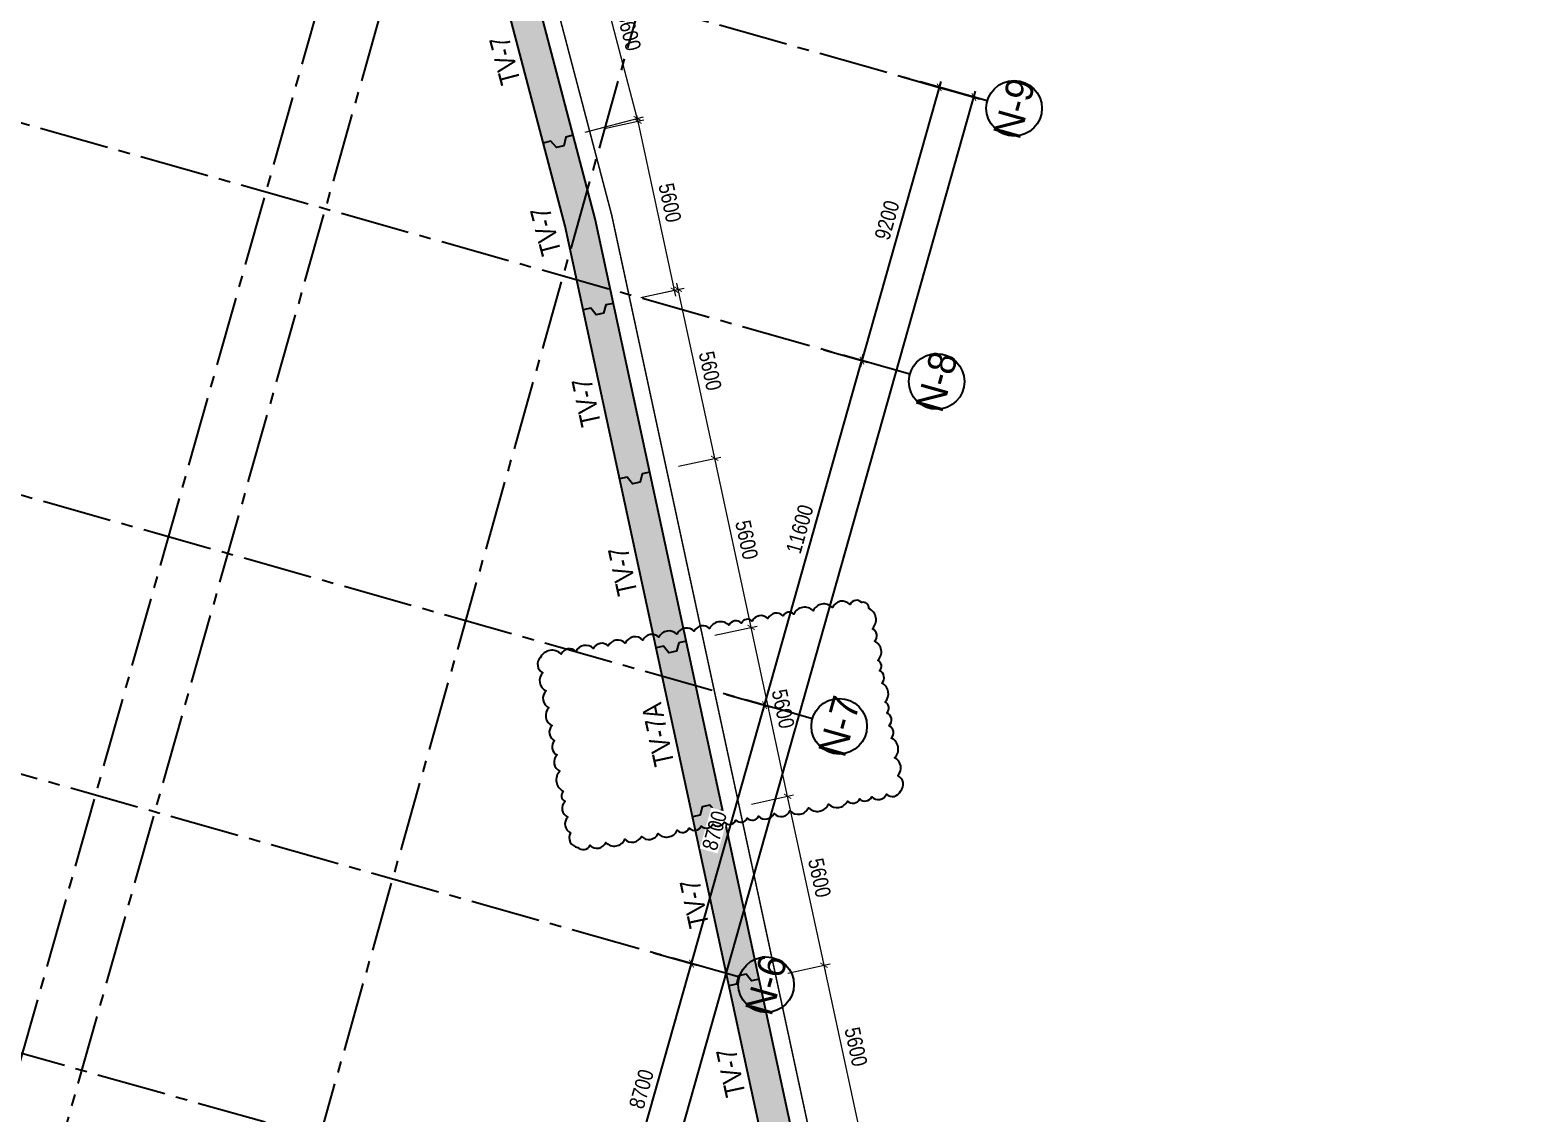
# Model space of a CAD drawing. Header units: millimetres. Extents: x -1534340 to 1713810, y -1348191 to 1114081.
# Drawn here: x 717047 to 765463, y -65595 to -30502 of the extents above; entities that cross this region are included whole.
import ezdxf
from ezdxf.enums import TextEntityAlignment as Align

# ---------------------------------------------------------------- set-up
doc = ezdxf.new("R2010")
doc.units = ezdxf.units.MM
doc.header["$LTSCALE"] = 100
doc.header["$PDMODE"] = 32
doc.header["$PDSIZE"] = 2.5
for name, pattern in [('CENTER2', [1.125, 0.75, -0.125, 0.125, -0.125]), ('DASHDOT', [1, 0.5, -0.25, 0, -0.25]), ('DASHED', [4.5, 3, -1.5])]:
    doc.linetypes.add(name, pattern=pattern)
for name, color, linetype in [('A-GRID-SYM', 50, 'Continuous'), ('ccu11-Dim', 8, 'Continuous'), ('ccu11-Khuat', 9, 'DASHED'), ('ccu12-Hatch', 250, 'Continuous'), ('ccu12-Truc', 13, 'CENTER2'), ('KC-Betong', 6, 'Continuous'), ('Xref_ST_MBDV Cot vach 30.7.2022$0$Xref_ST_MBDV Cot vach 30.7.2022|Xref_ST_MBDV Cot vach 30.7.2022|Xref_ST_MBDV Cot vach 30.7.2022|Xref_ST_MBDV Cot vach 30.7.2022|A-CORE-OTLN', 2, 'Continuous'), ('Xref_ST_MBDV Cot vach 30.7.2022$0$Xref_ST_MBDV Cot vach 30.7.2022|Xref_ST_MBDV Cot vach 30.7.2022|Xref_ST_MBDV Cot vach 30.7.2022|Xref_ST_MBDV Cot vach 30.7.2022|ccu12-Thay', 7, 'Continuous')]:
    doc.layers.add(name, color=color, linetype=linetype)
doc.layers.add('ccu12-Tencaukien', color=9, linetype='Continuous', lineweight=15)
doc.styles.add('Arial', font='arial.ttf', dxfattribs={"width": 0.7})
doc.styles.add('Arial Narrow', font='ARIALN.TTF')
doc.styles.add('HBA-Text', font='GOTHIC.TTF')
doc.dimstyles.new('ccu12-200', dxfattribs={"dimscale": 200, "dimtxt": 2.5, "dimasz": 1, "dimexe": 1, "dimexo": 2, "dimgap": 1, "dimtad": 1, "dimdec": 0, "dimrnd": 5, "dimdsep": 46, "dimtxsty": 'Arial Narrow', "dimblk": 'ARCHTICK', "dimcen": -1, "dimdle": 1, "dimclrd": 256, "dimclre": 256, "dimclrt": 3, "dimadec": 0, "dimazin": 2, "dimtfac": 0.1, "dimtdec": 0, "dimtmove": 0, "dimatfit": 1, "dimldrblk": 'ARCHTICK', "dimfxl": 1, "dimtvp": 0.833333, "dimtolj": 1, "dimtzin": 12, "dimarcsym": 0})

# ---------------------------------------------------------------- blocks, each defined once
blk = doc.blocks.new('_ARCHTICK')
at = {"color": 0, "linetype": 'ByBlock', "const_width": 0.15}
blk.add_lwpolyline([(-0.5, -0.5), (0.5, 0.5)], dxfattribs=at)
blk = doc.blocks.new('*D3459')
at = {"layer": 'ccu11-Dim', "lineweight": -2, "ltscale": 0.5, "transparency": 16777216}
for p, q in [((-17263, 120064), (-15894, 120359)), ((-14867, 114647), (-16132, 120512)), ((-16083, 114590), (-14714, 114885))]:
    blk.add_line(p, q, dxfattribs=at)
at = {"layer": 'Defpoints', "color": 0, "ltscale": 0.5, "transparency": 16777216}
for p in [(-16090, 120317), (-17654, 119980), (-16474, 114505)]:
    blk.add_point(p, dxfattribs=at)
at = {"layer": 'ccu11-Dim', "lineweight": -2, "ltscale": 0.5, "transparency": 16777216, "xscale": 200, "yscale": 200, "zscale": 200}
for p, rotation in [((-16090, 120317), 102.1642570587989), ((-14910, 114842), 282.1642570587989)]:
    blk.add_blockref('_ARCHTICK', p, dxfattribs=dict(at, rotation=rotation))
at = {"layer": 'ccu11-Dim', "color": 3, "ltscale": 0.5, "transparency": 16777216, "insert": (-15055, 117675), "char_height": 500, "attachment_point": 5, "rotation": 282.1643, "style": 'Arial Narrow', "bg_fill": 3, "box_fill_scale": 1.1, "bg_fill_color": 256, "bg_fill_true_color": 13158600, "bg_fill_transparency": 0}
blk.add_mtext('\\A1;5600', dxfattribs=at)
blk = doc.blocks.new('*D3460')
at = {"layer": 'ccu11-Dim', "lineweight": -2, "ltscale": 0.5, "transparency": 16777216}
for p, q in [((-16047, 120121), (-17312, 125986)), ((-18443, 125538), (-17074, 125833)), ((-17263, 120064), (-15894, 120359))]:
    blk.add_line(p, q, dxfattribs=at)
at = {"layer": 'Defpoints', "color": 0, "ltscale": 0.5, "transparency": 16777216}
for p in [(-18834, 125454), (-17270, 125791), (-17654, 119980)]:
    blk.add_point(p, dxfattribs=at)
at = {"layer": 'ccu11-Dim', "lineweight": -2, "ltscale": 0.5, "transparency": 16777216, "xscale": 200, "yscale": 200, "zscale": 200}
for p, rotation in [((-17270, 125791), 102.1642570587989), ((-16090, 120317), 282.1642570587989)]:
    blk.add_blockref('_ARCHTICK', p, dxfattribs=dict(at, rotation=rotation))
at = {"layer": 'ccu11-Dim', "color": 3, "ltscale": 0.5, "transparency": 16777216, "insert": (-16235, 123150), "char_height": 500, "attachment_point": 5, "rotation": 282.1643, "style": 'Arial Narrow', "bg_fill": 3, "box_fill_scale": 1.1, "bg_fill_color": 256, "bg_fill_true_color": 13158600, "bg_fill_transparency": 0}
blk.add_mtext('\\A1;5600', dxfattribs=at)
blk = doc.blocks.new('*D3461')
at = {"layer": 'ccu11-Dim', "lineweight": -2, "ltscale": 0.5, "transparency": 16777216}
for p, q in [((-19623, 131012), (-18254, 131307)), ((-17227, 125595), (-18492, 131461)), ((-18443, 125538), (-17074, 125833))]:
    blk.add_line(p, q, dxfattribs=at)
at = {"layer": 'Defpoints', "color": 0, "ltscale": 0.5, "transparency": 16777216}
for p in [(-18450, 131265), (-20014, 130928), (-18834, 125454)]:
    blk.add_point(p, dxfattribs=at)
at = {"layer": 'ccu11-Dim', "lineweight": -2, "ltscale": 0.5, "transparency": 16777216, "xscale": 200, "yscale": 200, "zscale": 200}
for p, rotation in [((-18450, 131265), 102.1642570587989), ((-17270, 125791), 282.1642570587989)]:
    blk.add_blockref('_ARCHTICK', p, dxfattribs=dict(at, rotation=rotation))
at = {"layer": 'ccu11-Dim', "color": 3, "ltscale": 0.5, "transparency": 16777216, "insert": (-17415, 128624), "char_height": 500, "attachment_point": 5, "rotation": 282.1643, "style": 'Arial Narrow', "bg_fill": 3, "box_fill_scale": 1.1, "bg_fill_color": 256, "bg_fill_true_color": 13158600, "bg_fill_transparency": 0}
blk.add_mtext('\\A1;5600', dxfattribs=at)
blk = doc.blocks.new('*D3462')
at = {"layer": 'ccu11-Dim', "lineweight": -2, "ltscale": 0.5, "transparency": 16777216}
for p, q in [((-20803, 136487), (-19434, 136782)), ((-18407, 131070), (-19672, 136935)), ((-19623, 131012), (-18254, 131307))]:
    blk.add_line(p, q, dxfattribs=at)
at = {"layer": 'Defpoints', "color": 0, "ltscale": 0.5, "transparency": 16777216}
for p in [(-19630, 136739), (-21194, 136402), (-20014, 130928)]:
    blk.add_point(p, dxfattribs=at)
at = {"layer": 'ccu11-Dim', "lineweight": -2, "ltscale": 0.5, "transparency": 16777216, "xscale": 200, "yscale": 200, "zscale": 200}
for p, rotation in [((-19630, 136739), 102.1642570587989), ((-18450, 131265), 282.1642570587989)]:
    blk.add_blockref('_ARCHTICK', p, dxfattribs=dict(at, rotation=rotation))
at = {"layer": 'ccu11-Dim', "color": 3, "ltscale": 0.5, "transparency": 16777216, "insert": (-18595, 134098), "char_height": 500, "attachment_point": 5, "rotation": 282.1643, "style": 'Arial Narrow', "bg_fill": 3, "box_fill_scale": 1.1, "bg_fill_color": 256, "bg_fill_true_color": 13158600, "bg_fill_transparency": 0}
blk.add_mtext('\\A1;5600', dxfattribs=at)
blk = doc.blocks.new('*D3463')
at = {"layer": 'ccu11-Dim', "lineweight": -2, "ltscale": 0.5, "transparency": 16777216}
for p, q in [((-19587, 136544), (-20852, 142409)), ((-21983, 141961), (-20614, 142256)), ((-20803, 136487), (-19434, 136782))]:
    blk.add_line(p, q, dxfattribs=at)
at = {"layer": 'Defpoints', "color": 0, "ltscale": 0.5, "transparency": 16777216}
for p in [(-22374, 141877), (-20810, 142214), (-21194, 136402)]:
    blk.add_point(p, dxfattribs=at)
at = {"layer": 'ccu11-Dim', "lineweight": -2, "ltscale": 0.5, "transparency": 16777216, "xscale": 200, "yscale": 200, "zscale": 200}
for p, rotation in [((-20810, 142214), 102.1642570587989), ((-19630, 136739), 282.1642570587989)]:
    blk.add_blockref('_ARCHTICK', p, dxfattribs=dict(at, rotation=rotation))
at = {"layer": 'ccu11-Dim', "color": 3, "ltscale": 0.5, "transparency": 16777216, "insert": (-19775, 139573), "char_height": 500, "attachment_point": 5, "rotation": 282.1643, "style": 'Arial Narrow', "bg_fill": 3, "box_fill_scale": 1.1, "bg_fill_color": 256, "bg_fill_true_color": 13158600, "bg_fill_transparency": 0}
blk.add_mtext('\\A1;5600', dxfattribs=at)
blk = doc.blocks.new('*D3464')
at = {"layer": 'ccu11-Dim', "lineweight": -2, "ltscale": 0.5, "transparency": 16777216}
for p, q in [((-23201, 147427), (-21919, 147704)), ((-20892, 141991), (-22156, 147857)), ((-22021, 141953), (-20738, 142229))]:
    blk.add_line(p, q, dxfattribs=at)
at = {"layer": 'Defpoints', "color": 0, "ltscale": 0.5, "transparency": 16777216}
for p in [(-23592, 147343), (-22114, 147661), (-22412, 141868)]:
    blk.add_point(p, dxfattribs=at)
at = {"layer": 'ccu11-Dim', "lineweight": -2, "ltscale": 0.5, "transparency": 16777216, "xscale": 200, "yscale": 200, "zscale": 200}
for p, rotation in [((-22114, 147661), 102.1642570587989), ((-20934, 142187), 282.1642570587989)]:
    blk.add_blockref('_ARCHTICK', p, dxfattribs=dict(at, rotation=rotation))
at = {"layer": 'ccu11-Dim', "color": 3, "ltscale": 0.5, "transparency": 16777216, "insert": (-21079, 145020), "char_height": 500, "attachment_point": 5, "rotation": 282.1643, "style": 'Arial Narrow', "bg_fill": 3, "box_fill_scale": 1.1, "bg_fill_color": 256, "bg_fill_true_color": 13158600, "bg_fill_transparency": 0}
blk.add_mtext('\\A1;5600', dxfattribs=at)
blk = doc.blocks.new('*D3465')
at = {"layer": 'ccu11-Dim', "lineweight": -2, "ltscale": 0.5, "transparency": 16777216}
for p, q in [((-25249, 152724), (-23363, 153219)), ((-22083, 147559), (-23607, 153362)), ((-23826, 147308), (-21940, 147803))]:
    blk.add_line(p, q, dxfattribs=at)
at = {"layer": 'Defpoints', "color": 0, "ltscale": 0.5, "transparency": 16777216}
for p in [(-23557, 153168), (-25636, 152622), (-24213, 147206)]:
    blk.add_point(p, dxfattribs=at)
at = {"layer": 'ccu11-Dim', "lineweight": -2, "ltscale": 0.5, "transparency": 16777216, "xscale": 200, "yscale": 200, "zscale": 200}
for p, rotation in [((-23557, 153168), 104.7218464303975), ((-22133, 147752), 284.7218464303975)]:
    blk.add_blockref('_ARCHTICK', p, dxfattribs=dict(at, rotation=rotation))
at = {"layer": 'ccu11-Dim', "color": 3, "ltscale": 0.5, "transparency": 16777216, "insert": (-22405, 150576), "char_height": 500, "attachment_point": 5, "rotation": 284.7218, "style": 'Arial Narrow', "bg_fill": 3, "box_fill_scale": 1.1, "bg_fill_color": 256, "bg_fill_true_color": 13158600, "bg_fill_transparency": 0}
blk.add_mtext('\\A1;5600', dxfattribs=at)
blk = doc.blocks.new('GRID-SYM-flat-237')
at = {"layer": 'A-GRID-SYM', "ltscale": 0.5}
blk.add_circle((0, 0), 900, dxfattribs=at)
at = {"layer": 'A-GRID-SYM', "style": 'HBA-Text'}
blk.add_attdef('GRID', text='', height=900, rotation=74.2212, dxfattribs=at).set_placement((0, 0), align=Align.MIDDLE_CENTER)
blk = doc.blocks.new('GRID-SYM-flat-238')
at = {"layer": 'A-GRID-SYM', "ltscale": 0.5}
blk.add_circle((0, 0), 900, dxfattribs=at)
at = {"layer": 'A-GRID-SYM', "style": 'HBA-Text'}
blk.add_attdef('GRID', text='', height=900, rotation=74.2212, dxfattribs=at).set_placement((0, 0), align=Align.MIDDLE_CENTER)
blk = doc.blocks.new('GRID-SYM-flat-239')
at = {"layer": 'A-GRID-SYM', "ltscale": 0.5}
blk.add_circle((0, 0), 900, dxfattribs=at)
at = {"layer": 'A-GRID-SYM', "style": 'HBA-Text'}
blk.add_attdef('GRID', text='', height=900, rotation=74.2212, dxfattribs=at).set_placement((0, 0), align=Align.MIDDLE_CENTER)
blk = doc.blocks.new('GRID-SYM-flat-240')
at = {"layer": 'A-GRID-SYM', "ltscale": 0.5}
blk.add_circle((0, 0), 900, dxfattribs=at)
at = {"layer": 'A-GRID-SYM', "style": 'HBA-Text'}
blk.add_attdef('GRID', text='', height=900, rotation=74.2212, dxfattribs=at).set_placement((0, 0), align=Align.MIDDLE_CENTER)
blk = doc.blocks.new('*D3006')
at = {"layer": 'ccu11-Dim', "lineweight": -2, "ltscale": 0.5, "transparency": 16777216}
for p, q in [((1248934, 58783), (1251408, 67540)), ((1250119, 67696), (1251546, 67293)), ((1247753, 59324), (1249180, 58921))]:
    blk.add_line(p, q, dxfattribs=at)
at = {"layer": 'Defpoints', "color": 0, "ltscale": 0.5, "transparency": 16777216}
for p in [(1249734, 67805, 0), (1251354, 67347), (1247368, 59433, 0)]:
    blk.add_point(p, dxfattribs=at)
at = {"layer": 'ccu11-Dim', "lineweight": -2, "ltscale": 0.5, "transparency": 16777216, "xscale": 200, "yscale": 200, "zscale": 200}
for p, rotation in [((1251354, 67347), 74.22121918278238), ((1248988, 58975), 254.2212191827824)]:
    blk.add_blockref('_ARCHTICK', p, dxfattribs=dict(at, rotation=rotation))
at = {"layer": 'ccu11-Dim', "color": 3, "ltscale": 0.5, "transparency": 16777216, "insert": (1249733, 63285), "char_height": 500, "attachment_point": 5, "rotation": 74.2212, "style": 'Arial Narrow', "bg_fill": 3, "box_fill_scale": 1.1, "bg_fill_color": 256, "bg_fill_true_color": 13158600, "bg_fill_transparency": 0}
blk.add_mtext('\\A1;8700', dxfattribs=at)
blk = doc.blocks.new('*D3007')
at = {"layer": 'ccu11-Dim', "lineweight": -2, "ltscale": 0.5, "transparency": 16777216}
for p, q in [((1246568, 50410), (1249042, 59168)), ((1247753, 59324), (1249180, 58921)), ((1245387, 50952), (1246815, 50548))]:
    blk.add_line(p, q, dxfattribs=at)
at = {"layer": 'Defpoints', "color": 0, "ltscale": 0.5, "transparency": 16777216}
for p in [(1247368, 59433, 0), (1248988, 58975), (1245002, 51061, 0)]:
    blk.add_point(p, dxfattribs=at)
at = {"layer": 'ccu11-Dim', "lineweight": -2, "ltscale": 0.5, "transparency": 16777216, "xscale": 200, "yscale": 200, "zscale": 200}
for p, rotation in [((1248988, 58975), 74.22121918278238), ((1246622, 50603), 254.2212191827824)]:
    blk.add_blockref('_ARCHTICK', p, dxfattribs=dict(at, rotation=rotation))
at = {"layer": 'ccu11-Dim', "color": 3, "ltscale": 0.5, "transparency": 16777216, "insert": (1247367, 54913), "char_height": 500, "attachment_point": 5, "rotation": 74.2212, "style": 'Arial Narrow', "bg_fill": 3, "box_fill_scale": 1.1, "bg_fill_color": 256, "bg_fill_true_color": 13158600, "bg_fill_transparency": 0}
blk.add_mtext('\\A1;8700', dxfattribs=at)
blk = doc.blocks.new('*D3012')
at = {"layer": 'ccu11-Dim', "lineweight": -2, "ltscale": 0.5, "transparency": 16777216}
for p, q in [((1255775, 87712), (1258325, 86992)), ((1237901, 15450), (1258187, 87239)), ((1235598, 16309), (1238148, 15588))]:
    blk.add_line(p, q, dxfattribs=at)
at = {"layer": 'Defpoints', "color": 0, "ltscale": 0.5, "transparency": 16777216}
for p in [(1255390, 87821, 0), (1258133, 87046), (1235213, 16417, 0)]:
    blk.add_point(p, dxfattribs=at)
at = {"layer": 'ccu11-Dim', "lineweight": -2, "ltscale": 0.5, "transparency": 16777216, "xscale": 200, "yscale": 200, "zscale": 200}
for p, rotation in [((1258133, 87046), 74.22121918278238), ((1237956, 15642), 254.2212191827824)]:
    blk.add_blockref('_ARCHTICK', p, dxfattribs=dict(at, rotation=rotation))
at = {"layer": 'ccu11-Dim', "color": 3, "ltscale": 0.5, "transparency": 16777216, "insert": (1247606, 51468), "char_height": 500, "attachment_point": 5, "rotation": 74.2212, "style": 'Arial Narrow', "bg_fill": 3, "box_fill_scale": 1.1, "bg_fill_color": 256, "bg_fill_true_color": 13158600, "bg_fill_transparency": 0}
blk.add_mtext('\\A1;74200', dxfattribs=at)
blk = doc.blocks.new('*D3019')
at = {"layer": 'ccu11-Dim', "lineweight": -2, "ltscale": 0.5, "transparency": 16777216}
for p, q in [((1255775, 87712), (1257202, 87309)), ((1257064, 87556), (1254454, 78318)), ((1253273, 78859), (1254701, 78456))]:
    blk.add_line(p, q, dxfattribs=at)
at = {"layer": 'Defpoints', "color": 0, "ltscale": 0.5, "transparency": 16777216}
for p in [(1255390, 87821, 0), (1252888, 78968, 0), (1254508, 78510)]:
    blk.add_point(p, dxfattribs=at)
at = {"layer": 'ccu11-Dim', "lineweight": -2, "ltscale": 0.5, "transparency": 16777216, "xscale": 200, "yscale": 200, "zscale": 200}
for p, rotation in [((1257010, 87363), 74.22122040985506), ((1254508, 78510), 254.2212204098551)]:
    blk.add_blockref('_ARCHTICK', p, dxfattribs=dict(at, rotation=rotation))
at = {"layer": 'ccu11-Dim', "color": 3, "ltscale": 0.5, "transparency": 16777216, "insert": (1255321, 83061), "char_height": 500, "attachment_point": 5, "rotation": 74.2212, "style": 'Arial Narrow', "bg_fill": 3, "box_fill_scale": 1.1, "bg_fill_color": 256, "bg_fill_true_color": 13158600, "bg_fill_transparency": 0}
blk.add_mtext('\\A1;9200', dxfattribs=at)
blk = doc.blocks.new('*D3020')
at = {"layer": 'ccu11-Dim', "lineweight": -2, "ltscale": 0.5, "transparency": 16777216}
for p, q in [((1251299, 67155), (1254562, 78703)), ((1253273, 78859), (1254701, 78456)), ((1250119, 67696), (1251546, 67293))]:
    blk.add_line(p, q, dxfattribs=at)
at = {"layer": 'Defpoints', "color": 0, "ltscale": 0.5, "transparency": 16777216}
for p in [(1252888, 78968, 0), (1254508, 78510), (1249734, 67805, 0)]:
    blk.add_point(p, dxfattribs=at)
at = {"layer": 'ccu11-Dim', "lineweight": -2, "ltscale": 0.5, "transparency": 16777216, "xscale": 200, "yscale": 200, "zscale": 200}
for p, rotation in [((1254508, 78510), 74.2212204098948), ((1251354, 67347), 254.2212204098948)]:
    blk.add_blockref('_ARCHTICK', p, dxfattribs=dict(at, rotation=rotation))
at = {"layer": 'ccu11-Dim', "color": 3, "ltscale": 0.5, "transparency": 16777216, "insert": (1252493, 73052), "char_height": 500, "attachment_point": 5, "rotation": 74.2212, "style": 'Arial Narrow', "bg_fill": 3, "box_fill_scale": 1.1, "bg_fill_color": 256, "bg_fill_true_color": 13158600, "bg_fill_transparency": 0}
blk.add_mtext('\\A1;11600', dxfattribs=at)
blk = doc.blocks.new('LUOI TRUC-NT1')
at = {"layer": 'ccu12-Truc', "ltscale": 30}
for p, q in [((12589.2, 81327.4), (-12442.6, -7258.6)), ((14513.9, 80783.5), (-10518, -7802.4)), ((31411.1, 68229.5), (-10136.3, 79969.7)), ((22212.4, 78608.2), (-2819.4, -9977.8)), ((28909.4, 59376.2), (-12638, 71116.3)), ((25755.1, 48213.3), (-15792.3, 59953.4)), ((23389.4, 39841.1), (-18158, 51581.3)), ((21023.7, 31469), (-20523.8, 43209.1))]:
    blk.add_line(p, q, dxfattribs=at)
at = {"layer": 'KC-Betong', "ltscale": 0.5}
for name, p, values in [('GRID-SYM-flat-240', (32286.1, 67987.5), {'GRID': 'N-9'}), ('GRID-SYM-flat-239', (29776.9, 59136.3), {'GRID': 'N-8'}), ('GRID-SYM-flat-238', (26621.2, 47968.6), {'GRID': 'N-7'}), ('GRID-SYM-flat-237', (24255.5, 39596.4), {'GRID': 'N-6'})]:
    blk.add_blockref(name, p, dxfattribs=at).add_auto_attribs(values)
at = {"layer": 'ccu11-Dim', "ltscale": 0.5}
dim = blk.add_linear_dim(base=(24205.7, 48651.1), p1=(20219.9, 40736.7, 0), p2=(22585.7, 49108.9, 0), angle=74.22122, dimstyle='ccu12-200', override={"dimfxl": 150, "dimtfill": 1}, dxfattribs=at)
dim.commit()
dim.dimension.update_dxf_attribs({"geometry": '*D3006', "text_midpoint": (22584.7, 44588.9), "insert": (-1227148.1, -18696.1)})
dim = blk.add_linear_dim(base=(21839.9, 40279), p1=(17854.2, 32364.6, 0), p2=(20219.9, 40736.7, 0), angle=74.22122, dimstyle='ccu12-200', override={"dimfxl": 150, "dimtfill": 1}, dxfattribs=at)
dim.commit()
dim.dimension.update_dxf_attribs({"geometry": '*D3007', "text_midpoint": (20218.9, 36216.7), "insert": (-1227148.1, -18696.1)})
dim = blk.add_linear_dim(base=(30984.5, 68350.1), p1=(8065, -2278.7, 0), p2=(28241.7, 69125.1, 0), angle=74.22122, dimstyle='ccu12-200', override={"dimfxl": 150, "dimtfill": 1}, dxfattribs=at)
dim.commit()
dim.dimension.update_dxf_attribs({"geometry": '*D3012', "text_midpoint": (20458, 32772), "insert": (-1227148.1, -18696.1)})
dim = blk.add_aligned_dim(p1=(28241.7, 69125.1, 0), p2=(25740, 60271.8, 0), distance=1683.4, dimstyle='ccu12-200', override={"dimfxl": 150, "dimtfill": 1}, dxfattribs=at)
dim.commit()
dim.dimension.update_dxf_attribs({"geometry": '*D3019', "text_midpoint": (28172.7, 64364.5), "insert": (-1227148.1, -18696.1)})
dim = blk.add_aligned_dim(p1=(22585.7, 49108.9, 0), p2=(25740, 60271.8, 0), distance=-1683.4, dimstyle='ccu12-200', override={"dimfxl": 150, "dimtfill": 1}, dxfattribs=at)
dim.commit()
dim.dimension.update_dxf_attribs({"geometry": '*D3020', "text_midpoint": (25344.7, 54356.4), "insert": (-1227148.1, -18696.1)})
blk = doc.blocks.new('220830_DWall Plan')
at = {"layer": 'ccu11-Dim', "ltscale": 0.5}
dim = blk.add_linear_dim(base=(-16089.6, 120316.7), p1=(-16473.7, 114505.2), p2=(-17653.7, 119979.5), angle=102.16426, dimstyle='ccu12-200', override={"dimzin": 0, "dimtmove": 1, "dimfxl": 150, "dimtfill": 1}, dxfattribs=at)
dim.commit()
dim.dimension.update_dxf_attribs({"geometry": '*D3459', "text_midpoint": (-15054.5, 117675.5)})
dim = blk.add_linear_dim(base=(-17269.6, 125790.9), p1=(-17653.7, 119979.5), p2=(-18833.7, 125453.8), angle=102.16426, dimstyle='ccu12-200', override={"dimzin": 0, "dimtmove": 1, "dimfxl": 150, "dimtfill": 1}, dxfattribs=at)
dim.commit()
dim.dimension.update_dxf_attribs({"geometry": '*D3460', "text_midpoint": (-16234.5, 123149.7)})
at = {"layer": 'Xref_ST_MBDV Cot vach 30.7.2022$0$Xref_ST_MBDV Cot vach 30.7.2022|Xref_ST_MBDV Cot vach 30.7.2022|Xref_ST_MBDV Cot vach 30.7.2022|Xref_ST_MBDV Cot vach 30.7.2022|ccu12-Thay', "ltscale": 10}
blk.add_lwpolyline([(-18191.3, 119863.6), (-18435.5, 119811), (-18610.5, 120029.2), (-18855.1, 119976.5), (-18924.6, 119705.5), (-19168.9, 119652.9)], dxfattribs=at)
at = {"layer": 'ccu11-Dim', "ltscale": 0.5}
dim = blk.add_linear_dim(base=(-18449.6, 131265.2), p1=(-18833.7, 125453.8), p2=(-20013.7, 130928), angle=102.16426, dimstyle='ccu12-200', override={"dimzin": 0, "dimtmove": 1, "dimfxl": 150, "dimtfill": 1}, dxfattribs=at)
dim.commit()
dim.dimension.update_dxf_attribs({"geometry": '*D3461', "text_midpoint": (-17414.5, 128624)})
at = {"layer": 'Xref_ST_MBDV Cot vach 30.7.2022$0$Xref_ST_MBDV Cot vach 30.7.2022|Xref_ST_MBDV Cot vach 30.7.2022|Xref_ST_MBDV Cot vach 30.7.2022|Xref_ST_MBDV Cot vach 30.7.2022|ccu12-Thay', "ltscale": 10}
blk.add_lwpolyline([(-19371.3, 125337.9), (-19615.5, 125285.2), (-19790.5, 125503.4), (-20035.1, 125450.7), (-20104.6, 125179.8), (-20348.9, 125127.2)], dxfattribs=at)
at = {"layer": 'ccu11-Dim', "ltscale": 0.5}
dim = blk.add_linear_dim(base=(-19629.6, 136739.5), p1=(-20013.7, 130928), p2=(-21193.7, 136402.3), angle=102.16426, dimstyle='ccu12-200', override={"dimzin": 0, "dimtmove": 1, "dimfxl": 150, "dimtfill": 1}, dxfattribs=at)
dim.commit()
dim.dimension.update_dxf_attribs({"geometry": '*D3462', "text_midpoint": (-18594.5, 134098.3)})
at = {"layer": 'Xref_ST_MBDV Cot vach 30.7.2022$0$Xref_ST_MBDV Cot vach 30.7.2022|Xref_ST_MBDV Cot vach 30.7.2022|Xref_ST_MBDV Cot vach 30.7.2022|Xref_ST_MBDV Cot vach 30.7.2022|ccu12-Thay', "ltscale": 10}
blk.add_lwpolyline([(-20551.3, 130812.1), (-20795.5, 130759.5), (-20865.1, 130488.6), (-21109.7, 130435.9), (-21284.6, 130654.1), (-21528.9, 130601.4)], dxfattribs=at)
at = {"layer": 'ccu11-Dim', "ltscale": 0.5}
dim = blk.add_linear_dim(base=(-20809.6, 142213.7), p1=(-21193.7, 136402.3), p2=(-22373.7, 141876.6), angle=102.16426, dimstyle='ccu12-200', override={"dimzin": 0, "dimtmove": 1, "dimfxl": 150, "dimtfill": 1}, dxfattribs=at)
dim.commit()
dim.dimension.update_dxf_attribs({"geometry": '*D3463', "text_midpoint": (-19774.5, 139572.5)})
at = {"layer": 'Xref_ST_MBDV Cot vach 30.7.2022$0$Xref_ST_MBDV Cot vach 30.7.2022|Xref_ST_MBDV Cot vach 30.7.2022|Xref_ST_MBDV Cot vach 30.7.2022|Xref_ST_MBDV Cot vach 30.7.2022|ccu12-Thay', "ltscale": 10}
blk.add_lwpolyline([(-21731.3, 136286.4), (-21975.5, 136233.8), (-22045.1, 135962.9), (-22289.7, 135910.1), (-22464.7, 136128.3), (-22708.9, 136075.7)], dxfattribs=at)
at = {"layer": 'ccu11-Dim', "ltscale": 0.5}
dim = blk.add_linear_dim(base=(-22114, 147661.4), p1=(-22411.9, 141868.3), p2=(-23592, 147342.8), angle=102.16426, dimstyle='ccu12-200', override={"dimzin": 0, "dimtmove": 1, "dimfxl": 150, "dimtfill": 1}, dxfattribs=at)
dim.commit()
dim.dimension.update_dxf_attribs({"geometry": '*D3464', "text_midpoint": (-21078.9, 145020.1)})
at = {"layer": 'Xref_ST_MBDV Cot vach 30.7.2022$0$Xref_ST_MBDV Cot vach 30.7.2022|Xref_ST_MBDV Cot vach 30.7.2022|Xref_ST_MBDV Cot vach 30.7.2022|Xref_ST_MBDV Cot vach 30.7.2022|ccu12-Thay', "ltscale": 10}
blk.add_lwpolyline([(-22911.3, 141760.7), (-23155.6, 141708), (-23225.1, 141437.1), (-23469.7, 141384.4), (-23644.7, 141602.6), (-23888.9, 141550)], dxfattribs=at)
at = {"layer": 'ccu11-Dim', "ltscale": 0.5}
dim = blk.add_linear_dim(base=(-23556.6, 153168.4), p1=(-24212.9, 147205.9), p2=(-25636, 152622), angle=104.72185, dimstyle='ccu12-200', override={"dimzin": 0, "dimtmove": 1, "dimfxl": 150, "dimtfill": 1}, dxfattribs=at)
dim.commit()
dim.dimension.update_dxf_attribs({"geometry": '*D3465', "text_midpoint": (-22404.7, 150576)})
at = {"layer": 'ccu12-Hatch', "ltscale": 0.5}
h = blk.add_hatch(dxfattribs=at)
h.set_pattern_fill('VATLIEU04', color=256, scale=50, pattern_type=2)
h.set_pattern_definition([(50, (-626373.33, 223416.3), (358.63009, -31.37607), [37.5, -412.5]), (355, (-626373.33, 223416.3), (-69.37567, 376.09607), [30, -330]), (100.4514, (-626343.45, 223413.7), (289.25469, 344.71977), [31.8701, -350.57106]), (46.1842, (-626373.33, 223516.3), (533.62052, -82.7595), [56.25, -618.75]), (96.6356, (-626328.87, 223509.4), (467.33135, 487.05894), [47.80514, -525.8565]), (351.1842, (-626373.33, 223516.3), (467.33097, 487.0593), [45, -495]), (21, (-626323.33, 223491.3), (298.45353, -201.30945), [37.5, -412.5]), (326, (-626323.33, 223491.3), (121.65767, 362.57502), [30, -330]), (71.4514, (-626298.46, 223474.54), (420.11131, 161.26525), [31.8701, -350.57106]), (37.5, (-626373.33, 223416.31), (6.079928, 166.446927), [0, -326, 0, -335, 0, -331.25]), (7.5, (-626373.33, 223416.31), (131.53477, 197.205856), [0, -191, 0, -318.5, 0, -126.25]), (327.5, (-626484.83, 223416.31), (266.911218, -11.277436), [0, -125, 0, -390, 0, -517.5]), (317.5, (-626534.83, 223416.31), (291.593085, 50.05249), [0, -162.5, 0, -259, 0, -367.5]), (45, (-626373.33, 223416.31), (-150.26019, 150.26019), []), (45, (-626373.33, 223477.56), (-150.26019, 150.26019), [])])
h.paths.add_polyline_path([(-122510.4, 58795.4), (-122033.7, 56036.3), (-122025.8, 55995.6), (-121435.2, 53258.6), (-121425.6, 53218.3), (-120722.3, 50508.1), (-120711, 50468.2), (-119896.1, 47789.5), (-119883.2, 47750.1), (-118958, 45107.4), (-118943.5, 45068.6), (-117909.8, 42466.4), (-117893.7, 42428.3), (-116753.1, 39871.1), (-116735.4, 39833.7), (-115489.9, 37325.9), (-115470.4, 37288.7), (-113949.2, 34524), (-113926.1, 34484.2), (-112465, 32095.7), (-112442.4, 32060.3), (-110882.3, 29735.2), (-110858.5, 29701.3), (-109203.6, 27442.8), (-109178.4, 27409.9), (-107431.4, 25221.8), (-107404.9, 25189.9), (-105568.8, 23076), (-105541, 23045.3), (-103618.9, 21009.2), (-103589.9, 20979.7), (-101585.2, 19024.9), (-101555, 18996.6), (-99471.1, 17126.5), (-99439.7, 17099.4), (-97280.2, 15317.2), (-97247.7, 15291.5), (-95016.3, 13600.1), (-94982.8, 13575.8), (-92683.3, 11978.3), (-92648.8, 11955.3), (-90285.1, 10454.4), (-90249.7, 10432.9), (-87825.9, 9031.1), (-87789.6, 9011.1), (-85309.8, 7710.8), (-85272.8, 7692.3), (-82741.3, 6495.8), (-82703.5, 6478.9), (-80124.7, 5388.2), (-80086.2, 5372.8), (-77464.5, 4389.8), (-77425.4, 4376.1), (-74765.2, 3502.4), (-74725.6, 3490.3), (-72031.5, 2727.6), (-71991.4, 2717.1), (-69268, 2066.5), (-69227.6, 2057.8), (-66479.6, 1520.5), (-66438.8, 1513.4), (-63670.9, 1090.4), (-63637.2, 1085.8), (-60856.6, 757.2), (-60844.4, 755.8), (-41353.3, -1307), (0, 0), (5993.1, 7667.3), (-23501.3, 144497.8), (-27624.7, 160190.9), (-41845.5, 164209.2), (-48082.3, 159482.1), (-71537, 141587.6), (-77499.2, 137277.8), (-78971.4, 133992.6), (-83075.5, 131026), (-86656.7, 130658.3), (-88925.9, 129018), (-91195.2, 127377.7), (-93464.4, 125737.4), (-93470.8, 125732.8), (-95729.2, 124077.6), (-95757.8, 124056), (-97965.7, 122333.9), (-98004.3, 122302.4), (-100138.8, 120490.2), (-100176.1, 120457.1), (-102233.4, 118557.8), (-102269.3, 118523.2), (-104245.9, 116540.1), (-104280.4, 116504.1), (-106173, 114440.6), (-106205.9, 114403.1), (-108011.2, 112262.8), (-108042.5, 112224.1), (-109757.4, 110010.7), (-109787.1, 109970.7), (-111408.7, 107688), (-111436.7, 107646.8), (-112962, 105298.7), (-112988.3, 105256.4), (-114414.8, 102847), (-114439.3, 102803.6), (-115764.6, 100337.1), (-115787.3, 100292.7), (-117009, 97773.3), (-117029.8, 97728.1), (-118145.9, 95160.1), (-118164.8, 95114), (-119173.3, 92501.9), (-119190.2, 92455.1), (-120089.4, 89803.4), (-120104.4, 89755.9), (-120892.7, 87069.1), (-120905.8, 87021), (-121581.8, 84303.9), (-121592.9, 84255.3), (-122155.5, 81512.4), (-122164.5, 81463.4), (-122612.8, 78699.5), (-122619.8, 78650.1), (-122952.9, 75870), (-122957.9, 75820.4), (-123175.3, 73028.9), (-123178.2, 72978.7), (-123278.4, 70180.4), (-123279.1, 70131.9), (-123266, 67331.9), (-123264.7, 67281.1), (-123132.9, 64484.2), (-123130.1, 64443.1), (-122883.3, 61654), (-122878.8, 61612.8), (-122516.6, 58836.3)])
h.paths.add_polyline_path([(-24474.2, 144265.3), (-28446.7, 159384), (-41638.3, 163111.5), (-47477, 158686.1), (-70940.7, 140784.7), (-76696.2, 136624.4), (-78168.4, 133339.2), (-82706.9, 130058.6), (-86288, 129690.9), (-88340.1, 128207.6), (-88223, 128045.5), (-90492.2, 126405.2), (-92761.4, 124764.9), (-95019.8, 123109.7), (-97227.7, 121387.7), (-99362.1, 119575.4), (-101419.4, 117676.1), (-103396, 115692.9), (-105288.6, 113629.4), (-107093.9, 111489.1), (-108808.8, 109275.7), (-110430.4, 106993.1), (-111955.7, 104645), (-113382.2, 102235.7), (-114707.5, 99769.1), (-115929.2, 97249.7), (-117045.3, 94681.8), (-118053.8, 92069.7), (-118953, 89418), (-119741.3, 86731.3), (-120417.3, 84014.1), (-120980, 81271.2), (-121428.3, 78507.4), (-121761.5, 75727.3), (-121978.9, 72935.7), (-122079.1, 70137.5), (-122066, 67337.5), (-121934.3, 64540.6), (-122134, 64531.2), (-121887.2, 61742.1), (-121525, 58965.6), (-121048.3, 56206.5), (-120457.7, 53469.5), (-119754.3, 50759.3), (-118939.4, 48080.5), (-118014.2, 45437.8), (-116980.4, 42835.6), (-115839.8, 40278.5), (-114594.3, 37770.7), (-113073.1, 35006), (-111612, 32617.5), (-110051.9, 30292.4), (-108396.9, 28033.8), (-106649.9, 25845.7), (-104813.8, 23731.8), (-102891.7, 21695.7), (-100887.1, 19740.8), (-98803.2, 17870.7), (-96643.7, 16088.4), (-94412.2, 14397.1), (-92112.7, 12799.5), (-89749, 11298.5), (-87325.2, 9896.7), (-84845.4, 8596.4), (-82314, 7399.9), (-79735.1, 6309.2), (-77113.4, 5326.2), (-74453.2, 4452.5), (-71759.1, 3689.8), (-69035.7, 3039.2), (-66287.7, 2501.9), (-63519.8, 2078.9), (-60739.2, 1750.2), (-41316.3, -305.3), (-499.5, 984.7), (4916.9, 7914.3)], flags=16)
at = {"layer": 'ccu11-Khuat', "color": 1, "linetype": 'DASHDOT', "ltscale": 18, "const_width": 50}
blk.add_lwpolyline([(-28510.9, 165727.9), (-36919.6, 168632.9), (-48415.2, 159919.9), (-71865, 142029.1), (-95482.1, 124957.6, 0.6850113), (-62162.5, 342.2), (-41373.6, -1857.9), (274.8, -541.6), (6585, 7531.5), (-22966.3, 144625.7)], format="xyb", close=True, dxfattribs=at)
at = {"layer": 'Xref_ST_MBDV Cot vach 30.7.2022$0$Xref_ST_MBDV Cot vach 30.7.2022|Xref_ST_MBDV Cot vach 30.7.2022|Xref_ST_MBDV Cot vach 30.7.2022|Xref_ST_MBDV Cot vach 30.7.2022|A-CORE-OTLN', "color": 6}
for points in [[(5993.1, 7667.3), (-23501.3, 144497.8), (-27624.7, 160190.9), (-41845.5, 164209.2)], [(4916.9, 7914.3), (-24474.2, 144265.3), (-28446.7, 159384), (-41638.3, 163111.5), (-47477, 158686.1)]]:
    blk.add_lwpolyline(points, dxfattribs=at)
at = {"layer": 'Xref_ST_MBDV Cot vach 30.7.2022$0$Xref_ST_MBDV Cot vach 30.7.2022|Xref_ST_MBDV Cot vach 30.7.2022|Xref_ST_MBDV Cot vach 30.7.2022|Xref_ST_MBDV Cot vach 30.7.2022|ccu12-Thay', "ltscale": 10}
blk.add_lwpolyline([(-24212.9, 147205.9), (-24454.5, 147142.4), (-24511.9, 146868.7), (-24753.9, 146805.1), (-24938.4, 147015.3), (-25180.1, 146951.8)], dxfattribs=at)
at = {"layer": 'ccu11-Dim'}
blk.add_blockref('LUOI TRUC-NT1', (-42220.5, 80091.1), dxfattribs=at)
at = {"layer": 'Defpoints', "color": 2}
blk.add_lwpolyline([(-25276.6, 130281.7, 0.5205671), (-25192.7, 129793.9, 0.5205671), (-25091.3, 129204.8, 0.5205671), (-24996.9, 128656, 0.5205671), (-24897.8, 128079.7, 0.5205671), (-24813.3, 127588.9, 0.5205671), (-24735, 127133.5, 0.5205671), (-24643.5, 126601.7, 0.5205671), (-24532.7, 125957.5, 0.5205671), (-24475.6, 125625.9, 0.5205671), (-24387.3, 125112.8, 0.5205671), (-24300, 124605.2, 0.5205671), (-24064.8, 124135.1, 0.5205671), (-23665.1, 124203.9, 0.5205671), (-23154, 124291.8, 0.5205671), (-22540.5, 124397.3, 0.5205671), (-22003, 124489.8, 0.5205671), (-21462.4, 124582.8, 0.5205671), (-20841.6, 124689.6, 0.5205671), (-20452.7, 124756.5, 0.5205671), (-20062.9, 124823.6, 0.5205671), (-19691.3, 124887.5, 0.5205671), (-19324.2, 124950.7, 0.5205671), (-18942, 125016.4, 0.5205671), (-18573.5, 125079.8, 0.5205671), (-18206, 125143, 0.5205671), (-17704.2, 125229.4, 0.5205671), (-17192.8, 125317.4, 0.5205671), (-16588.7, 125421.3, 0.5205671), (-15940, 125532.9, 0.5205671), (-15333.4, 125637.2, 0.5205671), (-14933.8, 125706, 0.5205671), (-14545.1, 125772.9, 0.5205671), (-14068.9, 125854.8, 0.5205671), (-13617.3, 125958, 0.5205671), (-13704.8, 126466.5, 0.5205671), (-13802.4, 127033.9, 0.5205671), (-13913.4, 127678.6, 0.5205671), (-13981.8, 128076.2, 0.5205671), (-14054.4, 128498.4, 0.5205671), (-14114.5, 128847.7, 0.5205671), (-14219, 129455.5, 0.5205671), (-14289, 129861.9, 0.5205671), (-14345.9, 130192.6, 0.5205671), (-14452.4, 130812, 0.5205671), (-14522.8, 131221.2, 0.5205671), (-14635.7, 131877.1, 0.5205671), (-14870.6, 132071.9, 0.5205671), (-15246.3, 132007.3, 0.5205671), (-15818.4, 131908.9, 0.5205671), (-16438, 131802.3, 0.5205671), (-17069.7, 131693.6, 0.5205671), (-17415.3, 131634.2, 0.5205671), (-17904.7, 131550, 0.5205671), (-18419.9, 131461.3, 0.5205671), (-18766.5, 131401.7, 0.5205671), (-19170.6, 131332.2, 0.5205671), (-19794.8, 131224.8, 0.5205671), (-20289.7, 131139.6, 0.5205671), (-20857.4, 131042, 0.5205671), (-21436.8, 130942.3, 0.5205671), (-21958, 130852.6, 0.5205671), (-22530.4, 130754.2, 0.5205671), (-23076.5, 130660.2, 0.5205671), (-23556.2, 130577.7, 0.5205671), (-24123.3, 130480.1, 0.5205671), (-24599.3, 130398.2, 0.5205671)], format="xyb", close=True, dxfattribs=at)
at = {"layer": 'ccu12-Tencaukien', "color": 2, "style": 'Arial', "width": 0.8}
for s, rotation, p in [('TV-7', 104.72185, (-26112.1, 149712)), ('TV-7', 104.72185, (-24791.1, 144175.8)), ('TV-7', 102.16426, (-23472.4, 138621.9)), ('TV-7', 102.16426, (-22292.4, 133147.6)), ('TV-7A', 102.16426, (-21151.5, 127854.7)), ('TV-7', 102.16426, (-19971.5, 122380.4)), ('TV-7', 102.16426, (-18791.5, 116906.2))]:
    blk.add_text(s, height=650, rotation=rotation, dxfattribs=at).set_placement(p, align=Align.CENTER)

msp = doc.modelspace()

# ---------------------------------------------------------------- block references
at = {"layer": 'ccu12-Tencaukien'}
msp.add_blockref('220830_DWall Plan', (758850.9, -181122), dxfattribs=at)

doc.saveas('drawing.dxf')
